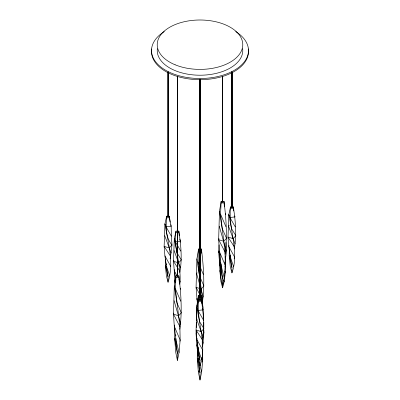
<?xml version="1.0" encoding="UTF-8"?>
<svg xmlns="http://www.w3.org/2000/svg" width="400" height="400" viewBox="0 0 400 400"><rect width="100%" height="100%" fill="white"/><g stroke="black" fill="none" stroke-linecap="round" stroke-linejoin="round"><path stroke-width="0.6" d="M167.985 217.045L167.955 71.915M168.06 217.065L168.06 71.975M168.13 217.045L168.165 71.915M179.815 284.38C181.925 266.425 173.495 249.03 176.005 231.095L178.825 231.095L179.23 235.795M177.34 276.655L177.34 76.22M176.005 275.8L175.395 288.735L179.875 326.58L180.155 340.055L179.07 352.46L177.415 360.44L177.415 353.415L174.27 326.185L173.49 314.19L174.305 285.775L176.005 275.8L178.825 275.8L179.19 281.41M177.415 276.675L177.415 76.205M177.485 276.655L177.49 76.22M179.78 329.34C182.32 311.595 181.04 293.47 178.825 275.8M197.4 342.475L197.26 348.675L198.345 359.635L200 365.84C207.865 344.04 196.1 321.87 198.59 299.83L201.41 299.83L201.715 303.355M199.925 300.685L199.925 79.125M200 300.705L200 79.105M200.075 300.685L200.075 79.125M202.21 303.715C204.945 285.58 203.68 267.045 201.41 248.975L198.59 248.975L196.89 258.955L196.075 287.37L197.4 303.65M222.66 76.205L222.585 202.16L222.51 76.205M222.585 202.16L222.585 76.185M225.03 254.23C227.465 236.675 226.185 218.76 223.995 201.29L221.175 201.29L219.475 211.265L218.66 239.68L219.44 251.67L222.585 278.905L222.585 287.79L220.93 281.585L219.845 270.625L220.015 263.185M232.045 71.92L231.94 207.75L231.835 71.92M229.385 247.665L229.2 255.72L230.285 266.685L231.94 272.89L231.94 267.635L228.795 246.56L228.015 237.07L228.83 214.56L230.53 206.875L233.35 206.875L233.705 210.99M231.94 207.75L231.87 71.965M232.015 207.735L232.015 71.965M201.695 299.72L201.41 295.36L198.59 295.36L196.89 305.335L196.67 320.245L197.065 319.095M177.415 360.44L175.76 352.46L174.675 338.58L174.86 328.36M197.38 305.145L197.4 303.94M202.56 351.04L202.74 359.615L201.655 372.02L200 380L198.345 372.02L197.26 358.14L197.41 349.72M220.02 254.45L219.845 264.065L220.93 277.95L222.585 285.93L224.24 277.95L225.325 265.54L225.045 252.07L220.565 214.225L221.175 201.29M170.225 258.905L171.985 245L171.39 236.21L166.04 226.835L164.95 223.87C168.135 242.995 174.28 263.02 168.06 282.205L168.06 276.95L164.915 255.875L164.135 246.385L164.95 223.87L166.65 216.19L169.47 216.19L169.98 222.065M175.645 279.235L174.27 270.775L173.49 261.29L174.305 238.775L176.005 231.095M200 365.84L200 360.59L196.855 339.515L196.075 330.025L196.89 307.51L198.59 299.83M168.06 282.205L166.405 275.995L165.32 265.035L165.46 258.835M174.975 282.985L174.675 279.94L174.845 272.5M198.175 356.165L196.855 345.745L196.075 333.75L196.21 330.68M196.345 327.615L196.585 322.09M202.56 304.655C202.13 286.03 196.45 267.675 198.59 248.975M198.335 301.75L198.59 295.36M220.225 266.295L219.44 261.465L218.66 251.975L219.055 244.83M171.205 253.035L169.26 247.96L171.985 245C165.075 237.02 165.99 226.01 166.65 216.19M231.94 272.89C239.805 251.09 228.04 228.915 230.53 206.875M203.8 329.925L203.925 332.365L202.6 347.1M179.775 272.635C182.405 258.91 180.885 244.73 178.825 231.095M225.045 262.735L226.51 250.59L225.955 242.385M234.2 249.005C236.955 235.095 235.445 220.71 233.35 206.875M202.195 302.235L202.46 299.76L201.35 297.605M222.585 287.79L224.24 281.585L225.325 272.1L225.045 261.86M174.425 324.985L174.27 326.185L180.155 340.055L179.865 341.26M197.01 298.165L196.855 299.36L197.795 301.58M197.01 344.545L196.855 345.745L197.325 346.855M170.155 258.71L170.52 256.27L164.135 246.385L169.26 247.96L164.73 235.67M202.185 341.74L202.46 339.91L196.075 330.025L201.2 331.6L203.145 336.675L202.165 342.545M234.215 248.175L234.4 246.96L228.015 237.07L233.14 238.645L235.085 243.72M174.455 269.59L174.27 270.775L176.915 275.565M197.04 338.325L196.855 339.515L202.74 350.15L202.19 351.855M228.98 245.375L228.795 246.56L234.68 257.195L234.13 258.905M198.345 372.02L198.58 370.84M202.165 362.025L202.74 359.615L201.8 357.395M225.035 266.75L225.325 265.54L219.44 251.67M180.23 289.32L180.525 288.11M225.4 214.81L225.695 213.595M198.345 359.635L198.64 358.455M179.875 326.58L173.49 314.19L173.825 313.025M225.045 252.07L218.66 239.68L218.995 238.515M179.79 282.55L180.155 281.415L178.975 279.285M224.96 273.235L225.325 272.1L224.735 271.035M180.145 242.22L180.525 241.105L179.795 239.13M197.065 272.715L196.67 273.865L203.145 296.52L202.49 298.215M179.875 271.175L173.49 261.29L173.885 260.165M220.34 254.575L218.66 251.975L219.06 250.85M180.125 324.475L180.56 323.345L174.085 300.685M220.28 262.94L219.845 264.065L222.585 278.905M225.295 249.96L225.73 248.835L219.255 226.175M202.49 344.595L203.145 342.905L202.4 339.99M229.095 225.225L228.61 226.355L233.14 238.645L235.865 235.685L231.47 228.55L228.83 214.56L229.92 217.52L235.27 226.895M202.61 337.765C205.15 325.395 203.095 312.235 201.41 299.83M200.075 296.215L200.075 79.425M224.955 252.28L226.51 250.59L225.255 248.55M229.92 217.52L235.05 216.89L234.685 215.905M166.04 226.835L171.17 226.205L169.47 217.82L169.47 216.19M180.56 267.94L178.615 262.86L181.34 259.9L176.945 252.765L174.305 238.775L175.395 241.735L180.525 241.105M196.67 319.305L201.2 331.6L203.925 328.64L199.53 321.5L196.89 307.51L197.98 310.47L203.11 309.84L202.565 308.36M221.175 202.92L223.995 202.92M230.53 208.505L233.35 208.505M166.65 217.82L169.47 217.82M176.005 232.725L178.825 232.725M198.59 250.605L201.41 250.605M176.005 277.43L178.825 277.43M198.59 296.99L201.41 296.99L203.11 307.665L203.33 320.79M198.59 301.46L201.41 301.46M218.66 239.68L223.785 241.255L226.51 238.295L222.115 228.37L219.475 211.265M218.66 251.975L219.795 252.325M173.49 261.29L178.615 262.86L174.085 250.57M173.49 314.19L178.615 315.765L181.34 312.805L176.945 302.88L174.305 285.775M175.395 241.735L180.745 251.11M197.98 310.47L203.33 319.85M219.44 261.465L220.32 263.06M164.915 255.875L170.8 266.51M200.235 295.45L196.075 287.37L201.2 288.945L203.925 285.98L199.53 276.06L196.89 258.955M196.075 333.75L196.63 334.83M203.44 331.26L203.925 332.365M220.565 214.225L225.915 226.715M197.98 261.915L203.33 274.405M175.395 288.735L180.745 301.23M225.085 256.935L225.73 258.625M170.625 224.725L171.17 226.205L171.39 236.21M233.595 266.685L230.665 258.04L230.415 254.975M223.655 279.855L224.24 281.585M201.655 359.635L198.72 350.995L198.425 347.315M169.715 275.995L166.78 267.355L166.685 266.13M224.24 277.95L221.31 266.385L221.145 263.91M201.655 372.02L198.72 360.46L200 372.975L200 380M179.07 352.46L176.135 340.9L175.975 338.42M229.2 255.72L231.94 267.635M219.845 270.625L220.94 275.39M197.26 348.675L200 360.59M174.675 279.94L175.085 281.725M165.32 265.035L168.06 276.95M197.26 358.14L200 372.975M174.675 338.58L177.415 353.415M196.89 305.335L197.175 307.17M198.41 358.005L198.565 359.23M202.18 343.735L202.39 345.54M166.485 263.675L166.585 264.9M175.73 334.71L175.81 335.945M223.995 201.29L224.36 206.895M201.41 248.975L201.695 253.34M203.395 322.005L203.645 326.88M201.41 295.36L201.41 296.99M200 79.41L200 296.235M199.925 79.425L199.925 296.215M248.245 48.94A48.48 27.99 0 0 1 200 79.67A48.48 27.99 0 0 1 151.755 48.94M235.69 31.575A48.48 27.99 0 0 1 233.795 70.585A48.48 27.99 0 0 1 166.205 70.585A48.48 27.99 0 0 1 164.31 31.575M242.66 48.7A42.775 24.695 0 0 1 200 75.215A42.775 24.695 0 0 1 157.34 48.7M175.085 64.77A42.775 24.695 0 0 0 242.57 47.12A42.775 24.695 0 0 0 182.345 22.2A42.775 24.695 0 0 0 175.085 64.77"/></g></svg>
